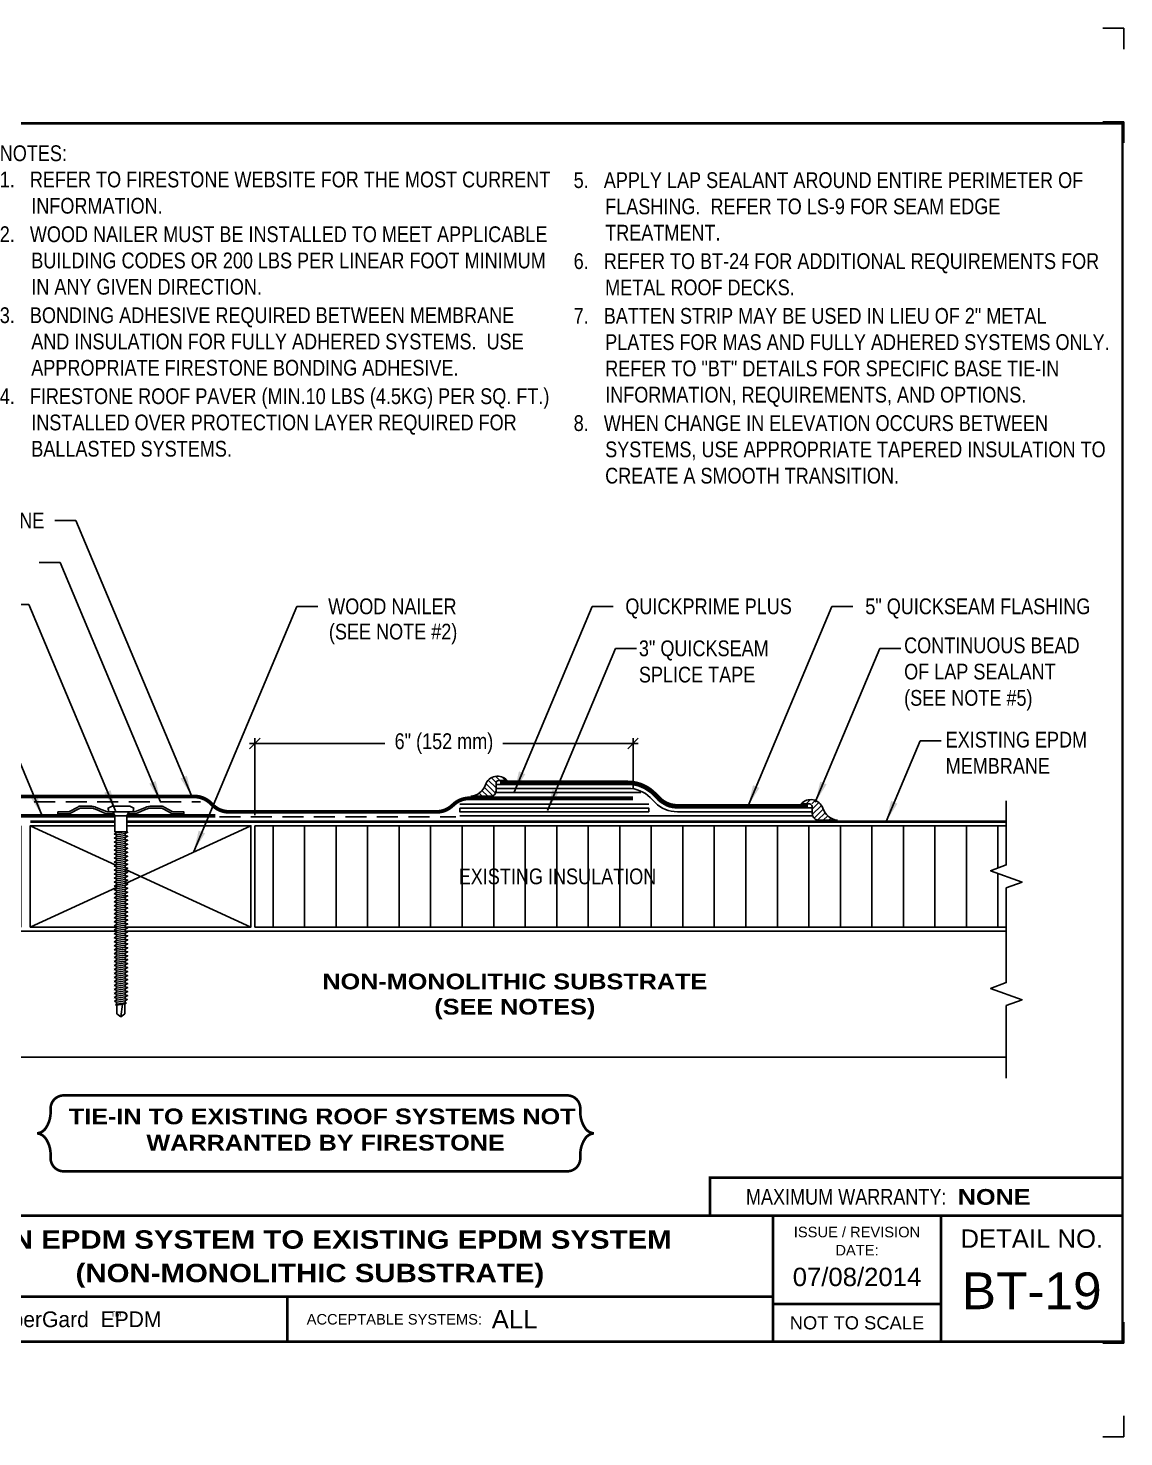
# Model space of a CAD drawing. Header units: inches. Extents: x 143.4 to 163.5, y -141.9 to -125.2.
# Drawn here: x 150.44 to 163.48, y -141.92 to -125.15 of the extents above; entities that cross this region are included whole.
import ezdxf
from ezdxf.enums import TextEntityAlignment as Align

# ---------------------------------------------------------------- set-up
doc = ezdxf.new("R2010")
doc.units = ezdxf.units.IN
doc.header["$MEASUREMENT"] = 0
doc.linetypes.add('HIDDEN', pattern=[0.375, 0.25, -0.125])
doc.layers.get('0').update_dxf_attribs({"linetype": 'CONTINUOUS'})
doc.layers.get('DEFPOINTS').update_dxf_attribs({"linetype": 'CONTINUOUS'})
for name, color, linetype in [('FSBP-ACCESSORY-FIRESTONE', 7, 'CONTINUOUS'), ('FSBP-ADHESIVE', 1, 'HIDDEN'), ('FSBP-ANNO-NOTE', 7, 'CONTINUOUS'), ('FSBP-INSULATION', 7, 'CONTINUOUS'), ('FSBP-MEMBRANE', 7, 'CONTINUOUS'), ('FSBP-SEALANTS', 1, 'CONTINUOUS'), ('FSBP-SUBSTRATE-GENERIC', 9, 'CONTINUOUS'), ('FSBP-TTLB', 7, 'CONTINUOUS'), ('FSBP-TTLB-BORDER', 7, 'CONTINUOUS'), ('FSBP-TTLB-TEXT', 7, 'CONTINUOUS'), ('FSBP-WOOD', 7, 'CONTINUOUS')]:
    doc.layers.add(name, color=color, linetype=linetype)
doc.styles.add('FSBP_ARIAL', font='arial.ttf')
doc.styles.add('FSBP_ARIAL_BOLD', font='')
doc.styles.add('FSBP_ARIAL_NAR', font='ARIALN.TTF')
doc.styles.add('FSBP_BANKGOTHIC', font='bgothm.ttf')
doc.styles.get('FSBP_ARIAL_BOLD').set_extended_font_data('Arial Black')
doc.linetypes.add('ZIGZAG', pattern='A,0.0001,-0.2,[131,ltypeshp.shx,S=0.2,R=0,X=-0.2,Y=0],-0.4,[131,ltypeshp.shx,S=0.2,R=180,X=0.2,Y=0],-0.2', length=0.8001)
doc.dimstyles.new('FSBP-DIM', dxfattribs={"dimtxt": 0.1875, "dimasz": 0.125, "dimexe": 0.0625, "dimexo": 0.125, "dimgap": 0.125, "dimtad": 0, "dimdec": 0, "dimzin": 1, "dimdsep": 46, "dimlunit": 4, "dimtxsty": 'FSBP_ARIAL_NAR', "dimblk": 'OBLIQUE', "dimcen": 0.09375, "dimdle": 0.0625, "dimclrd": 256, "dimclre": 256, "dimclrt": 256, "dimadec": 0, "dimazin": 0, "dimtfac": 1, "dimtdec": 0, "dimtmove": 1, "dimatfit": 3, "dimfxl": 1, "dimtolj": 1, "dimtzin": 0, "dimlwd": -1, "dimlwe": -1, "dimarcsym": 0})
doc.dimstyles.new('FSBP-LEADER', dxfattribs={"dimtxt": 0.1875, "dimasz": 0.25, "dimexe": 0.0625, "dimexo": 0.125, "dimgap": 0.125, "dimtad": 0, "dimtih": 1, "dimtoh": 1, "dimdec": 4, "dimzin": 0, "dimdsep": 46, "dimlunit": 4, "dimtxsty": 'FSBP_ARIAL_NAR', "dimcen": 0.09375, "dimclrd": 256, "dimclre": 256, "dimclrt": 256, "dimadec": 0, "dimazin": 0, "dimtfac": 1, "dimtdec": 4, "dimtofl": 0, "dimtmove": 0, "dimatfit": 3, "dimfxl": 1, "dimtolj": 1, "dimtzin": 0, "dimlwd": -1, "dimlwe": -1, "dimarcsym": 0})

# ---------------------------------------------------------------- blocks, each defined once
blk = doc.blocks.new('FSBP_AP_FASTENER_01')
at = {"layer": 'FSBP-ACCESSORY-FIRESTONE'}
for p, q in [((-0.125, 0.04849224421338505), (-0.09375, -0.01400775578661495)), ((0.09375, -0.01400775578661495), (0.125, 0.04849224421338505)), ((-0.09375, -0.01400775578661495), (-0.09375, -0.264007755786615)), ((-0.09375, -0.01400775578661495), (0.09375, -0.01400775578661495)), ((0.09375, -0.01400775578661495), (0.09375, -0.264007755786615)), ((-0.09375, -0.264007755786615), (-0.0703125, -0.2840970415008996)), ((-0.0703125, -0.3156643085181585), (-0.0703125, -0.3472315755354103)), ((-0.0703125, -0.3787988425526763), (-0.0703125, -0.410366109569928)), ((-0.0703125, -0.4419333765871798), (-0.0703125, -0.4735006436044458)), ((0.0703125, -0.2955750228038667), (0.0703125, -0.3271422898211327)), ((0.0703125, -0.3587095568383845), (0.0703125, -0.3902768238556433)), ((0.0703125, -0.4218440908729022), (0.0703125, -0.453411357890154)), ((-0.0703125, -0.5050679106216975), (-0.0703125, -0.5366351776389564)), ((-0.0703125, -0.5682024446562153), (-0.0703125, -0.599769711673467)), ((-0.0703125, -0.631336978690733), (-0.0703125, -0.6629042457079848)), ((0.0703125, -0.4849786249074128), (0.0703125, -0.5165458919246717)), ((0.0703125, -0.5481131589419235), (0.0703125, -0.5796804259591894)), ((0.0703125, -0.6112476929764412), (0.0703125, -0.6428149599937001)), ((-0.0703125, -0.6944715127252366), (-0.0703125, -0.7260387797425025)), ((-0.0703125, -0.7576060467597543), (-0.0703125, -0.7891733137770132)), ((-0.0703125, -0.820740580794272), (-0.0703125, -0.8523078478115238)), ((-0.0703125, -0.8838751148287898), (-0.0703125, -0.9154423818460415)), ((0.0703125, -0.674382227010959), (0.0703125, -0.7059494940282107)), ((0.0703125, -0.7375167610454696), (0.0703125, -0.7690840280627285)), ((0.0703125, -0.8006512950799802), (0.0703125, -0.8322185620972462)), ((0.0703125, -0.863785829114498), (0.0703125, -0.8953530961317568)), ((-0.0703125, -0.9470096488632933), (-0.0703125, -0.9785769158805593)), ((-0.0703125, -1.010144182897811), (-0.0703125, -1.04171144991507)), ((-0.0703125, -1.073278716932329), (-0.0703125, -1.104845983949581)), ((0.0703125, -0.9269203631490157), (0.0703125, -0.9584876301662675)), ((0.0703125, -0.9900548971835264), (0.0703125, -1.021622164200785)), ((0.0703125, -1.053189431218037), (0.0703125, -1.084756698235303)), ((0.0703125, -1.116323965252555), (0.0703125, -1.147891232269814)), ((-0.0703125, -1.136413250966847), (-0.0703125, -1.167980517984098)), ((-0.0703125, -1.19954778500135), (-0.0703125, -1.231115052018616)), ((-0.0703125, -1.262682319035868), (-0.0703125, -1.294249586053127)), ((-0.0703125, -1.325816853070386), (-0.0703125, -1.357384120087637)), ((0.0703125, -1.179458499287072), (0.0703125, -1.211025766304324)), ((0.0703125, -1.242593033321583), (0.0703125, -1.274160300338842)), ((0.0703125, -1.305727567356094), (0.0703125, -1.33729483437336)), ((-0.0703125, -1.388951387104903), (-0.0703125, -1.420518654122155)), ((-0.0703125, -1.452085921139407), (-0.0703125, -1.483653188156673)), ((-0.0703125, -1.515220455173925), (-0.0703125, -1.546787722191183)), ((0.0703125, -1.368862101390611), (0.0703125, -1.40042936840787)), ((0.0703125, -1.431996635425129), (0.0703125, -1.463563902442381)), ((0.0703125, -1.49513116945964), (0.0703125, -1.526698436476899)), ((0.0703125, -1.558265703494151), (0.0703125, -1.589832970511416)), ((-0.0703125, -1.578354989208442), (-0.0703125, -1.609922256225694)), ((-0.0703125, -1.64148952324296), (-0.0703125, -1.673056790260212)), ((-0.0703125, -1.704624057277464), (-0.0703125, -1.73619132429473)), ((-0.0703125, -1.767758591311981), (-0.0703125, -1.79932585832924)), ((0.0703125, -1.621400237528668), (0.0703125, -1.652967504545927)), ((0.0703125, -1.684534771563186), (0.0703125, -1.716102038580438)), ((0.0703125, -1.747669305597697), (0.0703125, -1.779236572614955)), ((-0.0703125, -1.830893125346499), (-0.0703125, -1.862460392363751)), ((-0.0703125, -1.894027659381017), (-0.0703125, -1.925594926398269)), ((-0.0703125, -1.95716219341552), (-0.0703125, -1.988729460432786)), ((0.0703125, -1.810803839632207), (0.0703125, -1.842371106649473)), ((0.0703125, -1.873938373666725), (0.0703125, -1.905505640683984)), ((0.0703125, -1.937072907701243), (0.0703125, -1.968640174718495)), ((0.0703125, -2.000207441735753), (0.0703125, -2.031774708753012)), ((-0.0703125, -2.020296727450038), (-0.0703125, -2.051863994467297)), ((-0.0703125, -2.083431261484556), (-0.0703125, -2.114998528501808)), ((-0.0703125, -2.146565795519074), (-0.0703125, -2.178133062536325)), ((-0.0703125, -2.209700329553577), (-0.0703125, -2.241267596570843)), ((0.0703125, -2.063341975770264), (0.0703125, -2.09490924278753)), ((0.0703125, -2.126476509804782), (0.0703125, -2.158043776822041)), ((0.0703125, -2.189611043839299), (0.0703125, -2.221178310856551)), ((-0.0703125, -2.272834863588095), (-0.0703125, -2.304402130605354)), ((-0.0703125, -2.335969397622613), (-0.0703125, -2.367536664639864)), ((-0.0703125, -2.39910393165713), (-0.0703125, -2.430671198674382)), ((0.0703125, -2.25274557787381), (0.0703125, -2.284312844891069)), ((0.0703125, -2.315880111908321), (0.0703125, -2.347447378925587)), ((0.0703125, -2.379014645942839), (0.0703125, -2.410581912960097)), ((0.0703125, -2.442149179977356), (0.0703125, -2.473716446994608)), ((-0.0703125, -2.462238465691634), (-0.0703125, -2.4938057327089)), ((-0.0703125, -2.525372999726152), (-0.0703125, -2.55694026674341)), ((-0.0703125, -2.588507533760669), (-0.0703125, -2.620074800777921)), ((-0.0703125, -2.651642067795187), (-0.0703125, -2.683209334812439)), ((0.0703125, -2.505283714011867), (0.0703125, -2.536850981029126)), ((0.0703125, -2.568418248046378), (0.0703125, -2.599985515063644)), ((0.0703125, -2.631552782080895), (0.0703125, -2.663120049098154)), ((-0.0703125, -2.714776601829691), (-0.0703125, -2.746343868846957)), ((-0.0703125, -2.777911135864208), (-0.0703125, -2.809478402881467)), ((-0.0703125, -2.841045669898726), (-0.0703125, -2.872612936915978)), ((-0.0703125, -2.904180203933244), (-0.0703125, -2.935747470950496)), ((0.0703125, -2.694687316115413), (0.0703125, -2.726254583132665)), ((0.0703125, -2.757821850149924), (0.0703125, -2.789389117167183)), ((0.0703125, -2.820956384184434), (0.0703125, -2.8525236512017)), ((0.0703125, -2.884090918218952), (0.0703125, -2.915658185236211)), ((-0.0703125, -2.967314737967747), (-0.0703125, -2.998882004985013)), ((-0.0625, -3.154632755786622), (-0.0625, -3.013549567065063)), ((0, -3.201507755786615), (0.02460623630038583, -3.00110581902215)), ((0.0625, -3.154632755786601), (0.0625, -2.995692424207924)), ((0.0703125, -2.94722545225347), (0.0703125, -2.978792719270722)), ((0, -3.201507755786615), (-0.06250000000001421, -3.154632755786615)), ((0.0625, -3.154632755786615), (0, -3.201507755786615))]:
    blk.add_line(p, q, dxfattribs=at)
blk.add_lwpolyline([(0.1875, 0.04849224421338505, 0.1250000000000271), (0.203125, 0.110992244213385), (0.140625, 0.142242244213385), (-0.140625, 0.142242244213385), (-0.203125, 0.110992244213385, 0.1250000000000271), (-0.1875, 0.04849224421338505)], format="xyb", close=True, dxfattribs=at)
for points in [[(-0.109375, -0.3054610321523867), (-0.0703125, -0.2840970415008996), (0.0703125, -0.264007755786615), (0.109375, -0.2742110321523867), (0.0703125, -0.2955750228038667), (-0.0703125, -0.3156643085181585)], [(-0.109375, -0.3685955661869045), (-0.0703125, -0.3472315755354103), (0.0703125, -0.3271422898211327), (0.109375, -0.3373455661869045), (0.0703125, -0.3587095568383845), (-0.0703125, -0.3787988425526763)], [(-0.109375, -0.431730100221408), (-0.0703125, -0.410366109569928), (0.0703125, -0.3902768238556433), (0.109375, -0.400480100221408), (0.0703125, -0.4218440908729022), (-0.0703125, -0.4419333765871798)], [(-0.109375, -0.4948646342559258), (-0.0703125, -0.4735006436044458), (0.0703125, -0.453411357890154), (0.109375, -0.4636146342559258), (0.0703125, -0.4849786249074128), (-0.0703125, -0.5050679106216975)], [(-0.109375, -0.5579991682904435), (-0.0703125, -0.5366351776389564), (0.0703125, -0.5165458919246717), (0.109375, -0.5267491682904435), (0.0703125, -0.5481131589419235), (-0.0703125, -0.5682024446562153)], [(-0.109375, -0.6211337023249612), (-0.0703125, -0.599769711673467), (0.0703125, -0.5796804259591894), (0.109375, -0.5898837023249612), (0.0703125, -0.6112476929764412), (-0.0703125, -0.631336978690733)], [(-0.109375, -0.6842682363594648), (-0.0703125, -0.6629042457079848), (0.0703125, -0.6428149599937001), (0.109375, -0.6530182363594648), (0.0703125, -0.674382227010959), (-0.0703125, -0.6944715127252366)], [(-0.109375, -0.7474027703939825), (-0.0703125, -0.7260387797425025), (0.0703125, -0.7059494940282107), (0.109375, -0.7161527703939825), (0.0703125, -0.7375167610454696), (-0.0703125, -0.7576060467597543)], [(-0.109375, -0.8105373044285002), (-0.0703125, -0.7891733137770132), (0.0703125, -0.7690840280627285), (0.109375, -0.7792873044285002), (0.0703125, -0.8006512950799802), (-0.0703125, -0.820740580794272)], [(-0.109375, -0.873671838463018), (-0.0703125, -0.8523078478115238), (0.0703125, -0.8322185620972462), (0.109375, -0.842421838463018), (0.0703125, -0.863785829114498), (-0.0703125, -0.8838751148287898)], [(-0.109375, -0.9368063724975215), (-0.0703125, -0.9154423818460415), (0.0703125, -0.8953530961317568), (0.109375, -0.9055563724975215), (0.0703125, -0.9269203631490157), (-0.0703125, -0.9470096488632933)], [(-0.109375, -0.9999409065320393), (-0.0703125, -0.9785769158805593), (0.0703125, -0.9584876301662675), (0.109375, -0.9686909065320393), (0.0703125, -0.9900548971835264), (-0.0703125, -1.010144182897811)], [(-0.109375, -1.063075440566557), (-0.0703125, -1.04171144991507), (0.0703125, -1.021622164200785), (0.109375, -1.031825440566557), (0.0703125, -1.053189431218037), (-0.0703125, -1.073278716932329)], [(-0.109375, -1.126209974601075), (-0.0703125, -1.104845983949581), (0.0703125, -1.084756698235303), (0.109375, -1.094959974601075), (0.0703125, -1.116323965252555), (-0.0703125, -1.136413250966847)], [(-0.109375, -1.189344508635578), (-0.0703125, -1.167980517984098), (0.0703125, -1.147891232269814), (0.109375, -1.158094508635578), (0.0703125, -1.179458499287072), (-0.0703125, -1.19954778500135)], [(-0.109375, -1.252479042670096), (-0.0703125, -1.231115052018616), (0.0703125, -1.211025766304324), (0.109375, -1.221229042670096), (0.0703125, -1.242593033321583), (-0.0703125, -1.262682319035868)], [(-0.109375, -1.315613576704614), (-0.0703125, -1.294249586053127), (0.0703125, -1.274160300338842), (0.109375, -1.284363576704614), (0.0703125, -1.305727567356094), (-0.0703125, -1.325816853070386)], [(-0.109375, -1.378748110739132), (-0.0703125, -1.357384120087637), (0.0703125, -1.33729483437336), (0.109375, -1.347498110739132), (0.0703125, -1.368862101390611), (-0.0703125, -1.388951387104903)], [(-0.109375, -1.441882644773635), (-0.0703125, -1.420518654122155), (0.0703125, -1.40042936840787), (0.109375, -1.410632644773635), (0.0703125, -1.431996635425129), (-0.0703125, -1.452085921139407)], [(-0.109375, -1.505017178808153), (-0.0703125, -1.483653188156673), (0.0703125, -1.463563902442381), (0.109375, -1.473767178808153), (0.0703125, -1.49513116945964), (-0.0703125, -1.515220455173925)], [(-0.109375, -1.568151712842671), (-0.0703125, -1.546787722191183), (0.0703125, -1.526698436476899), (0.109375, -1.536901712842671), (0.0703125, -1.558265703494151), (-0.0703125, -1.578354989208442)], [(-0.109375, -1.631286246877188), (-0.0703125, -1.609922256225694), (0.0703125, -1.589832970511416), (0.109375, -1.600036246877188), (0.0703125, -1.621400237528668), (-0.0703125, -1.64148952324296)], [(-0.109375, -1.694420780911692), (-0.0703125, -1.673056790260212), (0.0703125, -1.652967504545927), (0.109375, -1.663170780911692), (0.0703125, -1.684534771563186), (-0.0703125, -1.704624057277464)], [(-0.109375, -1.75755531494621), (-0.0703125, -1.73619132429473), (0.0703125, -1.716102038580438), (0.109375, -1.72630531494621), (0.0703125, -1.747669305597697), (-0.0703125, -1.767758591311981)], [(-0.109375, -1.820689848980727), (-0.0703125, -1.79932585832924), (0.0703125, -1.779236572614955), (0.109375, -1.789439848980727), (0.0703125, -1.810803839632207), (-0.0703125, -1.830893125346499)], [(-0.109375, -1.883824383015245), (-0.0703125, -1.862460392363751), (0.0703125, -1.842371106649473), (0.109375, -1.852574383015245), (0.0703125, -1.873938373666725), (-0.0703125, -1.894027659381017)], [(-0.109375, -1.946958917049749), (-0.0703125, -1.925594926398269), (0.0703125, -1.905505640683984), (0.109375, -1.915708917049749), (0.0703125, -1.937072907701243), (-0.0703125, -1.95716219341552)], [(-0.109375, -2.010093451084266), (-0.0703125, -1.988729460432786), (0.0703125, -1.968640174718495), (0.109375, -1.978843451084266), (0.0703125, -2.000207441735753), (-0.0703125, -2.020296727450038)], [(-0.109375, -2.073227985118784), (-0.0703125, -2.051863994467297), (0.0703125, -2.031774708753012), (0.109375, -2.041977985118784), (0.0703125, -2.063341975770264), (-0.0703125, -2.083431261484556)], [(-0.109375, -2.136362519153302), (-0.0703125, -2.114998528501808), (0.0703125, -2.09490924278753), (0.109375, -2.105112519153302), (0.0703125, -2.126476509804782), (-0.0703125, -2.146565795519074)], [(-0.109375, -2.199497053187805), (-0.0703125, -2.178133062536325), (0.0703125, -2.158043776822041), (0.109375, -2.168247053187805), (0.0703125, -2.189611043839299), (-0.0703125, -2.209700329553577)], [(-0.109375, -2.262631587222323), (-0.0703125, -2.241267596570843), (0.0703125, -2.221178310856551), (0.109375, -2.231381587222323), (0.0703125, -2.25274557787381), (-0.0703125, -2.272834863588095)], [(-0.109375, -2.325766121256841), (-0.0703125, -2.304402130605354), (0.0703125, -2.284312844891069), (0.109375, -2.294516121256841), (0.0703125, -2.315880111908321), (-0.0703125, -2.335969397622613)], [(-0.109375, -2.388900655291359), (-0.0703125, -2.367536664639864), (0.0703125, -2.347447378925587), (0.109375, -2.357650655291359), (0.0703125, -2.379014645942839), (-0.0703125, -2.39910393165713)], [(-0.109375, -2.452035189325862), (-0.0703125, -2.430671198674382), (0.0703125, -2.410581912960097), (0.109375, -2.420785189325862), (0.0703125, -2.442149179977356), (-0.0703125, -2.462238465691634)], [(-0.109375, -2.51516972336038), (-0.0703125, -2.4938057327089), (0.0703125, -2.473716446994608), (0.109375, -2.48391972336038), (0.0703125, -2.505283714011867), (-0.0703125, -2.525372999726152)], [(-0.109375, -2.578304257394898), (-0.0703125, -2.55694026674341), (0.0703125, -2.536850981029126), (0.109375, -2.547054257394898), (0.0703125, -2.568418248046378), (-0.0703125, -2.588507533760669)], [(-0.109375, -2.641438791429415), (-0.0703125, -2.620074800777921), (0.0703125, -2.599985515063644), (0.109375, -2.610188791429415), (0.0703125, -2.631552782080895), (-0.0703125, -2.651642067795187)], [(-0.109375, -2.704573325463919), (-0.0703125, -2.683209334812439), (0.0703125, -2.663120049098154), (0.109375, -2.673323325463919), (0.0703125, -2.694687316115413), (-0.0703125, -2.714776601829691)], [(-0.109375, -2.767707859498437), (-0.0703125, -2.746343868846957), (0.0703125, -2.726254583132665), (0.109375, -2.736457859498437), (0.0703125, -2.757821850149924), (-0.0703125, -2.777911135864208)], [(-0.109375, -2.830842393532954), (-0.0703125, -2.809478402881467), (0.0703125, -2.789389117167183), (0.109375, -2.799592393532954), (0.0703125, -2.820956384184434), (-0.0703125, -2.841045669898726)], [(-0.109375, -2.893976927567472), (-0.0703125, -2.872612936915978), (0.0703125, -2.8525236512017), (0.109375, -2.862726927567472), (0.0703125, -2.884090918218952), (-0.0703125, -2.904180203933244)], [(-0.099609375, -2.955716372316267), (-0.0703125, -2.935747470950496), (0.0703125, -2.915658185236211), (0.099609375, -2.927256550887698), (0.0703125, -2.94722545225347), (-0.0703125, -2.967314737967747)], [(-0.0849609375, -3.008866455667892), (-0.0703125, -2.998882004985013), (0.0703125, -2.978792719270722), (0.0849609375, -2.984591902096462), (0.0703125, -2.994576352779355), (-0.0703125, -3.014665638493632)]]:
    blk.add_lwpolyline(points, close=True, dxfattribs=at)
blk.add_lwpolyline([(-0.09375, -0.264007755786615), (0.09375, -0.264007755786615)], dxfattribs=at)
blk = doc.blocks.new('FSBP_AP_FASTENER_W_2inPLATE_1')
blk.add_line((-0.125, 0.03125), (0.125, 0.03125))
at = {"layer": 'FSBP-ACCESSORY-FIRESTONE'}
for p, q in [((-0.125, 0), (-0.109375, 0)), ((0.125, 0), (0.1093749999999858, 0))]:
    blk.add_line(p, q, dxfattribs=at)
for points in [[(-1, 0), (-0.8440621258972953, 0, 0.125489241710454), (-0.7991697386460004, 0.01144729003925704), (-0.6692681354566616, 0.08230270996074296, -0.1254892417105026), (-0.6243757482053525, 0.09375), (-0.4888144254886129, 0.09375, -0.1015700823222099), (-0.4026445789244235, 0.07606297531646078), (-0.24285132786963, 0.007580153435810644, 0.1015700823222143), (-0.2059213936278326, 0), (-0.125, 0), (-0.125, 0.03125), (-0.2059213936278326, 0.03125, -0.1015700823222341), (-0.2305413497890356, 0.03630343562389271), (-0.3903346008438291, 0.1047862575045144, 0.1015700823222067), (-0.4888144254886129, 0.125), (-0.6243757482053525, 0.125, 0.1254892417105185), (-0.6842322645404408, 0.109736946614305), (-0.8141338677297654, 0.0388815266928475, -0.1254892417104541), (-0.8440621258972953, 0.03125), (-1, 0.03125)], [(1, 0), (0.8440621258972953, 0, -0.125489241710454), (0.7991697386460004, 0.01144729003925704), (0.6692681354566616, 0.08230270996074296, 0.1254892417105026), (0.6243757482053525, 0.09375), (0.4888144254886129, 0.09375, 0.1015700823222099), (0.4026445789244235, 0.07606297531646078), (0.24285132786963, 0.007580153435810644, -0.1015700823222143), (0.2059213936278326, 0), (0.125, 0), (0.125, 0.03125), (0.2059213936278326, 0.03125, 0.1015700823222341), (0.2305413497890356, 0.03630343562389271), (0.3903346008438291, 0.1047862575045144, -0.1015700823222067), (0.4888144254886129, 0.125), (0.6243757482053525, 0.125, -0.1254892417105185), (0.6842322645404408, 0.109736946614305), (0.8141338677297654, 0.0388815266928475, 0.1254892417104541), (0.8440621258972953, 0.03125), (1, 0.03125)]]:
    blk.add_lwpolyline(points, format="xyb", close=True, dxfattribs=at)
blk.add_blockref('FSBP_AP_FASTENER_01', (0, -0.01724224421337794), dxfattribs=at)
blk = doc.blocks.new('TTLB-EPDM_2')
at = {"layer": 'DEFPOINTS', "linetype": 'Continuous', "ltscale": 1.75}
for points in [[(20.01562500000003, 13.88083333333333), (20.01562500000003, 14.13083333333333), (19.76562500000003, 14.13083333333333)], [(20.01562500000003, -2.380833333333342), (20.01562500000003, -2.630833333333342), (19.76562500000003, -2.630833333333342)]]:
    blk.add_lwpolyline(points, dxfattribs=at)
at = {"layer": 'DEFPOINTS', "color": 1}
for points in [[(20.015625, 12.765625), (20.015625, 13.015625), (19.765625, 13.015625)], [(20.015625, -1.265625), (20.015625, -1.515625), (19.765625, -1.515625)]]:
    blk.add_lwpolyline(points, dxfattribs=at)
at = {"layer": 'FSBP-TTLB', "const_width": 0.03125}
blk.add_lwpolyline([(15.09028770518938, 0), (20, 0), (20, 0.4512598240669945), (15.09028770518938, 0.4512598240669945)], close=True, dxfattribs=at)
for points in [[(0, 0), (0, -1.5), (20, -1.5), (20, 0), (0, 0)], [(15.84028770518938, 0), (15.84028770518938, -0.9643749050531198)], [(17.84110496735593, 0), (17.84110496735593, -1.5)], [(20, 0), (20, -1.5)], [(4.825208527206769, -0.9643749050531198), (15.84028770518938, -0.9643749050531198)], [(15.84028770518938, -0.9643749050531198), (15.84028770518938, -1.5)], [(15.84028770518938, -1.048740175933006), (17.84110496735593, -1.048740175933006)]]:
    blk.add_lwpolyline(points, dxfattribs=at)
at = {"layer": 'FSBP-TTLB-BORDER', "const_width": 0.03125}
blk.add_lwpolyline([(20, 0), (20, 13), (0, 13), (0, 0)], dxfattribs=at)
at = {"layer": 'FSBP-TTLB-TEXT', "const_width": 0.03125}
blk.add_lwpolyline([(10.06152282927678, -0.9643749050531198), (10.06152282927678, -1.5)], dxfattribs=at)
at = {"layer": 'FSBP-TTLB-TEXT', "style": 'FSBP_ARIAL_NAR'}
blk.add_text('MAXIMUM WARRANTY:', height=0.1875, dxfattribs=at).set_placement((17.90516569312837, 0.2256299120335257), align=Align.MIDDLE_RIGHT)
at = {"layer": 'FSBP-TTLB-TEXT'}
for s, height, style, p in [('ISSUE / REVISION', 0.125, 'FSBP_ARIAL', (16.84069633627263, -0.1938496373466023)), ('DETAIL NO.', 0.21875, 'FSBP_ARIAL', (18.92055248367797, -0.2724398367368792)), ('DATE:', 0.125, 'FSBP_ARIAL', (16.84069633627263, -0.409973105348854)), ('RubberGard  EPDM', 0.1875, 'FSBP_BANKGOTHIC', (7.443365678241776, -1.23218745252656)), ('TM', 0.0625, 'FSBP_BANKGOTHIC', (8.023397742165457, -1.169706269210366)), ('NOT TO SCALE', 0.15625, 'FSBP_ARIAL', (16.84069633627263, -1.274370087966503))]:
    blk.add_text(s, height=height, dxfattribs=dict(at, style=style)).set_placement(p, align=Align.MIDDLE_CENTER)
at = {"layer": 'FSBP-TTLB-TEXT', "style": 'FSBP_ARIAL'}
blk.add_text('ACCEPTABLE SYSTEMS:', height=0.125, dxfattribs=at).set_placement((10.29281281591562, -1.23218745252656), align=Align.MIDDLE_LEFT)
at = {"layer": 'FSBP-TTLB-TEXT'}
for tag, height, style, p in [('MAXIMUM_WARRANTY', 0.1875, 'FSBP_ARIAL_BOLD', (18.03987100774941, 0.2240244307510579)), ('ACCPT_SYSTEMS', 0.21875, 'FSBP_ARIAL', (12.49438170418193, -1.23218745252656))]:
    blk.add_attdef(tag, text='', height=height, dxfattribs=dict(at, style=style)).set_placement(p, align=Align.MIDDLE_LEFT)
for tag, height, style, p in [('DETAIL_DESCP_LINE_1', 0.21875, 'FSBP_ARIAL_BOLD', (10.33118450231211, -0.2831249841755152)), ('DETAIL_DESCP_LINE_2', 0.21875, 'FSBP_ARIAL_BOLD', (10.33118450231211, -0.6812499208775904)), ('ISSUE_REV_DATE', 0.21875, 'FSBP_ARIAL', (16.84069633627263, -0.7282559425942452)), ('DETAIL_NUMBER', 0.4375, 'FSBP_ARIAL', (18.91941590748775, -0.8931630692489421))]:
    blk.add_attdef(tag, text='', height=height, dxfattribs=dict(at, style=style)).set_placement(p, align=Align.MIDDLE_CENTER)
blk = doc.blocks.new('_OBLIQUE')
at = {"color": 0, "linetype": 'ByBlock'}
blk.add_line((-0.5, -0.5), (0.5, 0.5), dxfattribs=at)
blk = doc.blocks.new('*D5')
at = {"layer": 'DEFPOINTS', "color": 0, "transparency": 16777216}
for p in [(153.138817332308, -133.6676007760144), (157.6388173323084, -134.3186385555466), (153.138817332308, -134.6435792646329)]:
    blk.add_point(p, dxfattribs=at)
at = {"layer": 'FSBP-ANNO-NOTE', "transparency": 16777216}
for p, q in [((153.076317332308, -133.6676007760144), (154.6869926392659, -133.6676007760144)), ((153.138817332308, -134.5185792646329), (153.138817332308, -133.6051007760144)), ((157.7013173323084, -133.6676007760144), (156.0906420253505, -133.6676007760144)), ((157.6388173323084, -134.1936385555466), (157.6388173323084, -133.6051007760144))]:
    blk.add_line(p, q, dxfattribs=at)
at = {"layer": 'FSBP-ANNO-NOTE', "transparency": 16777216, "xscale": 0.125, "yscale": 0.125, "zscale": 0.125, "rotation": 180}
blk.add_blockref('_OBLIQUE', (153.138817332308, -133.6676007760144), dxfattribs=at)
at = {"layer": 'FSBP-ANNO-NOTE', "transparency": 16777216, "xscale": 0.125, "yscale": 0.125, "zscale": 0.125}
blk.add_blockref('_OBLIQUE', (157.6388173323084, -133.6676007760144), dxfattribs=at)
at = {"layer": 'FSBP-ANNO-NOTE', "transparency": 16777216, "insert": (155.3888173323082, -133.6676007760144), "char_height": 0.1875, "attachment_point": 5, "style": 'FSBP_ARIAL_NAR'}
blk.add_mtext('\\A1;6" (152 mm)', dxfattribs=at)

msp = doc.modelspace()

# ---------------------------------------------------------------- hatches: boundary and pattern name
at = {"layer": 'FSBP-INSULATION'}
h = msp.add_hatch(dxfattribs=at)
h.set_pattern_fill('LINE', color=256, scale=3, angle=90, style=0)
h.set_pattern_definition([(90, (-22.51956965950257, -17.91246047357913), (-0.375, 2.296136913416957e-17), [])])
h.paths.add_polyline_path([(150.4200673323082, -134.6445167646324), (144.5907760901965, -134.6445167646324), (144.5907760901966, -135.2480323896324), (144.7782760901965, -135.3162768085573), (144.5907760901966, -135.3845212274823), (144.5907760901966, -135.8515480146324), (150.4200673323084, -135.8515480146324)])
h.paths.add_polyline_path([(153.1388173323084, -134.644516764633), (153.1388173323084, -135.8515480146324), (162.0796344495489, -135.8515480146324), (162.0796344495489, -135.2480323896324), (161.892134449549, -135.1797879707075), (162.0796344495489, -135.1115435517825), (162.0796344495487, -134.644516764633)])
h.paths.add_polyline_path([(145.9516699126553, -135.3934855785819), (148.6263586916457, -135.3934855785819), (148.6263586916457, -135.1024513016378), (145.9516699126553, -135.1024513016378)], flags=24)
h.paths.add_polyline_path([(155.5158472377375, -135.3934855785822), (157.9640268079967, -135.3934855785822), (157.9640268079967, -135.1024513016381), (155.5158472377375, -135.1024513016381)], flags=24)
at = {"layer": 'FSBP-SEALANTS'}
h = msp.add_hatch(dxfattribs=at)
h.set_pattern_fill('ANSI31', color=256, scale=0.375, angle=90, style=0)
h.set_pattern_definition([(135, (123.5451342720898, -35.90430349358216), (-0.03314563036811942, -0.03314563036811941), [])])
h.paths.add_polyline_path([(156.1402716846426, -134.1067635555466, 0.569836845818242), (155.8819514556455, -134.1573470817165, -0.2913487863485936), (155.7067640828095, -134.2942635555466), (155.9461919071311, -134.2942635555466, 0.4142135623731616), (156.0086919071311, -134.2317635555466), (156.0086919071311, -134.1067635555466)])
h = msp.add_hatch(dxfattribs=at)
h.set_pattern_fill('ANSI31', color=256, scale=0.375, style=0)
h.set_pattern_definition([(45, (103.0074758065867, -0.422550679973984), (-0.03314563036811941, 0.03314563036811942), [])])
h.paths.add_polyline_path([(159.8958871664796, -134.4363502908036, 0.5698368458212634), (159.6375669374819, -134.3857667646324), (159.7691467149935, -134.3857667646324), (159.7691467149935, -134.5001090901839, 0.322337583538896), (159.8316467149935, -134.5807667646324), (160.0710745393152, -134.5807667646324, -0.2853234948799956)])

# ---------------------------------------------------------------- linework, layer by layer
at = {"layer": 'FSBP-ADHESIVE', "linetype": 'ZIGZAG', "ltscale": 0.15}
for p, q in [((156.0086919071309, -134.2483260555466), (157.7325673323084, -134.2483260555466)), ((155.5763173323084, -134.3867042646324), (157.8263173323084, -134.3867042646324)), ((155.5763173323084, -134.5273292646324), (159.7691467149936, -134.5273292646324))]:
    msp.add_line(p, q, dxfattribs=at)
at = {"layer": 'FSBP-ADHESIVE'}
for p, q in [((150.5138173323082, -134.3593623045566), (152.4937579141323, -134.3593623045566)), ((152.7169423323082, -134.5390480146324), (155.5294423323084, -134.5390480146324))]:
    msp.add_line(p, q, dxfattribs=at)
at = {"layer": 'FSBP-ANNO-NOTE', "const_width": 0.03125}
msp.add_lwpolyline([(150.7087677840726, -138.0661359210977), (150.7087677840726, -138.0100217651149, -0.4142135623730565), (150.8650177840726, -137.8537717651149), (156.8549411285402, -137.8537717651149, -0.4142135623730944), (157.0111911285402, -138.0100217651149), (157.0111911285402, -138.0661359210977, 0.1409083258157957), (157.0696387547277, -138.2442769712007, 0.2244532195272858), (157.1737021724406, -138.3055580112975, 0.2244532195272858), (157.0696387547277, -138.3668390513943, 0.1409083258157939), (157.0111911285402, -138.5449801014973), (157.0111911285402, -138.6010942574802, -0.414213562373095), (156.8549411285402, -138.7573442574802), (150.8650177840726, -138.7573442574802, -0.4142135623730553), (150.7087677840726, -138.6010942574802), (150.7087677840726, -138.5449801014973, 0.1409083258157957), (150.6503201578851, -138.3668390513943, 0.2244532195272858), (150.5462567401722, -138.3055580112975, 0.2244532195272858), (150.6503201578851, -138.2442769712007, 0.1409083258157939)], format="xyb", close=True, dxfattribs=at)
at = {"layer": 'FSBP-INSULATION'}
for p, q in [((153.1388173323084, -134.644516764633), (153.1388173323084, -135.8515480146324)), ((153.1388173323084, -134.644516764633), (162.0796344495488, -134.644516764633)), ((153.1388173323084, -135.8515480146324), (162.0796344495488, -135.8515480146324))]:
    msp.add_line(p, q, dxfattribs=at)
msp.add_lwpolyline([(162.0796344495489, -135.8515480146324), (162.0796344495489, -135.3845212274823), (162.2671344495489, -135.3162768085573), (161.892134449549, -135.1797879707075), (162.0796344495489, -135.1115435517825), (162.0796344495487, -134.3476417646323)], dxfattribs=at)
at = {"layer": 'FSBP-MEMBRANE'}
msp.add_lwpolyline([(156.008691907131, -134.1536385555466), (156.0086919071309, -134.2005135555466), (157.5772372464184, -134.2005135555466, -0.1989123673796744), (157.8424022893634, -134.3103485126016), (157.9017355843391, -134.3696818075773, 0.1989123673796481), (158.1669006272838, -134.4795167646323), (159.7691467149936, -134.4795167646324), (159.7691467149936, -134.4326417646324), (158.1669006272838, -134.4326417646323, -0.1989123673796602), (157.9348812147071, -134.3365361772092), (157.8755479197314, -134.2772028822336, 0.1989123673796871), (157.5772372464184, -134.1536385555466)], format="xyb", close=True, dxfattribs=at)
for points, const_width in [([(156.055566907131, -134.1302010555466), (157.5772372464184, -134.1302010555466, -0.1989123673797011), (157.8921207349156, -134.2606300670495), (157.9514540298911, -134.3199633620251, 0.1989123673796784), (158.1669006272838, -134.4092042646323), (159.7222717149936, -134.4092042646324)], 0.046875), ([(157.6388173323084, -134.3186385555466), (155.6928148967258, -134.3186385555466, 0.1989123673797129), (155.493941114517, -134.4010147733379), (155.4968778410138, -134.3980780468411, -0.1989123673797007), (155.2980040588051, -134.4804542646324), (152.8334398967257, -134.4804542646324, -0.1989123673796491), (152.6345661145168, -134.3980780468412), (152.6155685500997, -134.3790804824238, 0.1989123673796531), (152.4166947678908, -134.2967042646326), (148.3253974181982, -134.2967042646324, 0.2049186113516271), (148.0547548323082, -134.4124855146324, -0.204918611351631), (147.7841122464183, -134.5282667646325), (144.5907760901966, -134.5282667646325)], 0.045)]:
    msp.add_lwpolyline(points, format="xyb", dxfattribs=dict(at, const_width=const_width))
for points, const_width in [([(151.4742860823082, -134.5273292646324), (148.1700673323082, -134.5273292646324)], 0.045), ([(150.4669423323082, -134.5976417646324), (151.4747548323082, -134.5976417646324)], 0.03375), ([(152.6700673323082, -134.5273292646324), (151.6158485823082, -134.5273292646324)], 0.045), ([(151.6153798323082, -134.5976417646324), (162.0796344495488, -134.5976417646323)], 0.03375)]:
    msp.add_lwpolyline(points, dxfattribs=dict(at, const_width=const_width))
msp.add_lwpolyline([(155.5763173323084, -134.4345167646323), (155.5763173323084, -134.4795167646324), (157.8263173323084, -134.4795167646324), (157.8263173323084, -134.4345167646323)], close=True, dxfattribs=at)
at = {"layer": 'FSBP-SEALANTS'}
for points in [[(155.7067640828094, -134.2942635555466, 0.2913487863468299), (155.881951455645, -134.1573470817179, -0.5698368458213227), (156.1402716846426, -134.1067635555466), (156.0399419071311, -134.1067635555466, 0.414213562373095), (156.0086919071311, -134.1380135555466), (156.0086919071311, -134.2317635555466, -0.4142135623729951), (155.9461919071311, -134.2942635555466)], [(160.0710745393152, -134.5807667646324, -0.2853234948799875), (159.8958871664796, -134.4363502908036, 0.5698368458213227), (159.6375669374819, -134.3857667646324), (159.7378967149935, -134.3857667646324, -0.414213562373095), (159.7691467149935, -134.4170167646324), (159.7691467149935, -134.4938917646325, 0.3420975181869058), (159.8316467149935, -134.5807667646324)]]:
    msp.add_lwpolyline(points, format="xyb", close=True, dxfattribs=at)
at = {"layer": 'FSBP-SUBSTRATE-GENERIC'}
for p, q in [((144.5907760901966, -135.8984230146323), (151.4923329573082, -135.8984230146324)), ((151.5978017073082, -135.8984230146324), (162.0796344495489, -135.8984230146323)), ((162.079634449549, -137.3984230146324), (144.5907760901966, -137.3984230146324))]:
    msp.add_line(p, q, dxfattribs=at)
msp.add_lwpolyline([(162.079634449549, -137.6484230146324), (162.079634449549, -136.7849118524821), (162.267134449549, -136.7166674335572), (161.892134449549, -136.5801785957075), (162.079634449549, -136.5119341767826), (162.0796344495489, -135.8515480146324)], dxfattribs=at)
at = {"layer": 'FSBP-WOOD'}
for p, q in [((150.4669423323082, -134.6445167646323), (151.4860032037089, -135.1131027903212)), ((153.0919423323084, -134.644516764633), (151.598115385395, -135.3314104054006)), ((151.5988845907883, -135.1650080709871), (153.0919423323077, -135.8515480146324)), ((151.4923329573082, -135.3800514326012), (150.4669423323077, -135.8515480146324))]:
    msp.add_line(p, q, dxfattribs=at)
for points in [[(151.4747548323082, -134.6445167646326), (150.4669423323082, -134.6445167646324), (150.4669423323077, -135.8515480146324), (151.4923329573082, -135.8515480146323)], [(151.5978017073082, -135.8515480146324), (153.0919423323077, -135.8515480146324), (153.0919423323084, -134.644516764633), (151.6153798323082, -134.6445167646326)]]:
    msp.add_lwpolyline(points, dxfattribs=at)

# ---------------------------------------------------------------- block references
msp.add_blockref('TTLB-EPDM_2', (143.4627011304546, -139.2857045035655)).add_auto_attribs({'DETAIL_DESCP_LINE_1': 'TIE-IN EPDM SYSTEM TO EXISTING EPDM SYSTEM', 'DETAIL_DESCP_LINE_2': '(NON-MONOLITHIC SUBSTRATE)', 'ACCPT_SYSTEMS': 'ALL', 'ISSUE_REV_DATE': '07/08/2014', 'DETAIL_NUMBER': 'BT-19', 'MAXIMUM_WARRANTY': 'NONE'})
at = {"layer": 'FSBP-ACCESSORY-FIRESTONE', "xscale": 0.75, "yscale": 0.75, "zscale": 0.75}
msp.add_blockref('FSBP_AP_FASTENER_W_2inPLATE_1', (151.5450673323082, -134.5048292646323), dxfattribs=at)

# ---------------------------------------------------------------- texts
at = {"layer": 'FSBP-ANNO-NOTE', "style": 'FSBP_ARIAL_NAR'}
msp.add_text('RUBBERGARD EPDM MEMBRANE', height=0.1875, dxfattribs=at).set_placement((150.634089486197, -131.0119915919564), align=Align.MIDDLE_RIGHT)
for s, p in [('WOOD NAILER', (154.01145226258, -132.0344915919563)), ('QUICKPRIME PLUS', (157.5472518354823, -132.0344915919564)), ('5" QUICKSEAM FLASHING', (160.4021786023891, -132.0344915919564)), ('(SEE NOTE #2)', (154.0201493976414, -132.3352728419563))]:
    msp.add_text(s, height=0.1875, dxfattribs=at).set_placement(p, align=Align.MIDDLE_LEFT)
at = {"layer": 'FSBP-ANNO-NOTE'}
for s, style, p in [('EXISTING INSULATION', 'FSBP_ARIAL_NAR', (156.7399370228671, -135.2480323896327)), ('NON-MONOLITHIC SUBSTRATE', 'FSBP_ARIAL_BOLD', (156.2321653728432, -136.4980323896324)), ('(SEE NOTES)', 'FSBP_ARIAL_BOLD', (156.2321653728432, -136.7988136396324))]:
    msp.add_text(s, height=0.1875, dxfattribs=dict(at, style=style)).set_placement(p, align=Align.MIDDLE_CENTER)
at = {"layer": 'FSBP-ANNO-NOTE', "char_height": 0.1875, "attachment_point": 1}
for s, width, gutter_width, heights, insert, style in [('\\pi-0.375,l0.375,t0.1875,0.375;NOTES:\\P1.   REFER TO FIRESTONE WEBSITE FOR THE MOST CURRENT INFORMATION.\\P{\\H0.083333x;\\P\\pt0.375;}2.   WOOD NAILER MUST BE INSTALLED TO MEET APPLICABLE BUILDING CODES OR 200 LBS PER LINEAR FOOT MINIMUM IN ANY GIVEN DIRECTION.\\P{\\H0.083333x;\\P}3.   BONDING ADHESIVE REQUIRED BETWEEN MEMBRANE AND INSULATION FOR FULLY ADHERED SYSTEMS.  USE APPROPRIATE FIRESTONE BONDING ADHESIVE.\\P{\\H0.083333x;\\P}4.   FIRESTONE ROOF PAVER (MIN.10 LBS (4.5KG) PER SQ. FT.) INSTALLED OVER PROTECTION LAYER REQUIRED FOR BALLASTED SYSTEMS.', 6.576843479236231, 25.61258359297398, [4.244870838479502], (150.1036611730149, -126.5491306781566), 'FSBP_ARIAL_NAR'), ('\\pi-0.375,l0.375,t0.375;5.   APPLY LAP SEALANT AROUND ENTIRE PERIMETER OF FLASHING.  REFER TO LS-9 FOR SEAM EDGE TREATMENT.\\P{\\H0.083333x;\\P}6.   REFER TO BT-24 FOR ADDITIONAL REQUIREMENTS FOR METAL ROOF DECKS.\\P{\\H0.083333x;\\P}7.   BATTEN STRIP MAY BE USED IN LIEU OF 2" METAL PLATES FOR MAS AND FULLY ADHERED SYSTEMS ONLY.  REFER TO "BT" DETAILS FOR SPECIFIC BASE TIE-IN INFORMATION, REQUIREMENTS, AND OPTIONS.\\P{\\H0.083333x;\\P}8.   WHEN CHANGE IN ELEVATION OCCURS BETWEEN SYSTEMS, USE APPROPRIATE TAPERED INSULATION TO CREATE A SMOOTH TRANSITION.', 6.45195733338187, 25.61258359297398, [4.509323967630879], (156.9322908374051, -126.8693452199023), 'FSBP_ARIAL_NAR'), ('CONTINUOUS BEAD \\POF LAP SEALANT \\P(SEE NOTE #5)', 2.087274698583769, 5, [0.9437613062327761], (160.8642860395635, -132.4049318158613), 'FSBP_ARIAL_NAR'), ('3" QUICKSEAM\\PSPLICE TAPE', 1.713703724262132, 5, [0.570433375687802], (157.7087626242496, -132.4403553364223), 'FSBP_ARIAL_NAR'), ('EXISTING EPDM MEMBRANE', 1.713703724262132, 5, [0.570433375687802], (161.3585852838949, -133.5271045781562), 'FSBP_ARIAL_NAR'), ('\\pi0.21682;TIE-IN TO EXISTING ROOF SYSTEMS NOT\\P\\pi1.1401;WARRANTED BY FIRESTONE', 6.40102875250841, 5, [0.570433375687802], (150.7087677840726, -138.0100217651149), 'FSBP_ARIAL_BOLD')]:
    msp.add_mtext_dynamic_manual_height_columns(s, width=width, gutter_width=gutter_width, heights=heights, dxfattribs=dict(at, insert=insert, style=style))

# ---------------------------------------------------------------- dimensions: what is measured, and where the dimension line sits
at = {"layer": 'FSBP-ANNO-NOTE'}
dim = msp.add_linear_dim(base=(153.138817332308, -133.6676007760144), p1=(157.6388173323084, -134.3186385555466), p2=(153.138817332308, -134.6435792646329), angle=180, text='6" (152 mm)', dimstyle='FSBP-DIM', dxfattribs=at)
dim.commit()
dim.dimension.update_dxf_attribs({"geometry": '*D5', "text_midpoint": (155.3888173323082, -133.6676007760144)})

# ---------------------------------------------------------------- leaders
for points in [[(152.3892369230899, -134.2967042646326), (151.009089486197, -131.0119915919564), (150.759089486197, -131.0119915919564)], [(152.0182221465853, -134.3593623045566), (150.8218339743201, -131.5119915919564), (150.5718339743201, -131.5119915919564)], [(151.4817139003031, -134.4677263033808), (150.4498805847575, -132.0119915919564), (150.1998805847575, -132.0119915919564)], [(152.4115081546194, -134.9498246405738), (153.6364522625801, -132.0344915919564), (153.8864522625801, -132.0344915919564)], [(156.2225488709829, -134.2451417646324), (157.151404291144, -132.0344915919564), (157.401404291144, -132.0344915919564)], [(159.0077736178458, -134.4092042646325), (160.0055636637806, -132.0344915919564), (160.2555636637806, -132.0344915919564)], [(156.621228417756, -134.4619630537634), (157.4310998015842, -132.5344915919564), (157.6810998015842, -132.5344915919564)], [(159.8070672321162, -134.3663188861735), (160.576751523219, -132.5344915919564), (160.826751523219, -132.5344915919564)], [(150.6083201197919, -134.5273292646324), (150.0142900248177, -133.1135540919563), (149.7642900248177, -133.1135540919563)], [(160.649795591664, -134.5967042646325), (161.0534348154534, -133.6360540919563), (161.3034348154534, -133.6360540919563)]]:
    msp.add_leader(points, dimstyle='FSBP-LEADER', dxfattribs=at)

doc.saveas('drawing.dxf')
